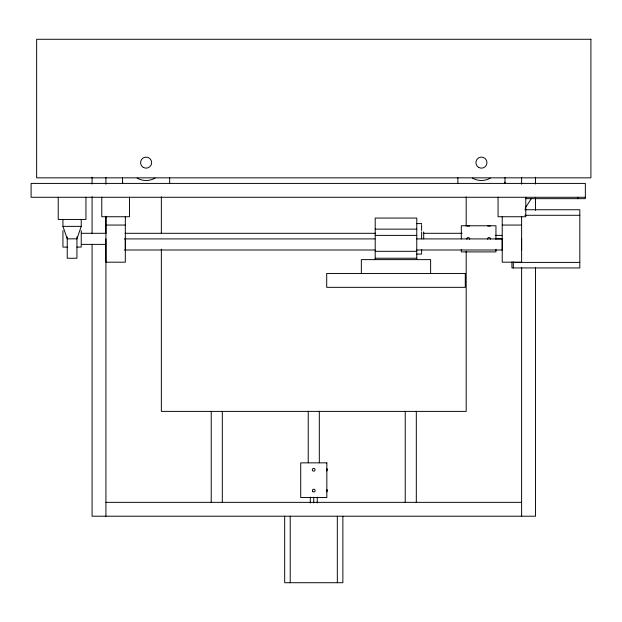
<?xml version="1.0" encoding="UTF-8"?>
<svg xmlns="http://www.w3.org/2000/svg" width="622" height="622" viewBox="0 0 622 622"><rect width="100%" height="100%" fill="white"/><g stroke="black" fill="none" stroke-linecap="round" stroke-linejoin="round"><path stroke-width="0.93" d="M105.927 216.744L105.927 262.189L125.325 262.189L125.325 216.744M502.218 216.744L502.218 262.189L521.617 262.189L521.617 216.744M81.233 219.442L81.233 226.369L76.934 238.84L67.238 238.84L62.939 226.369L62.939 219.442M525.139 208.16L531.32 198.659M585.356 197.275L31.1 197.275L31.1 183.412L585.356 183.412L585.356 198.659L525.629 198.659M524.875 209.746L579.813 209.746L579.813 267.942L511.922 267.942L511.922 261.878M524.875 215.282L579.813 215.282M416.771 223.601L421.623 223.601L421.623 224.122M105.927 225.055L125.325 225.055M502.218 225.055L521.617 225.055M62.939 226.369L81.233 226.369M375.206 229.145L416.771 229.145M81.396 233.297L105.678 233.297M125.1 233.297L375.68 233.297M423.271 233.297L462.123 233.297M375.206 235.38L416.771 235.38M495.244 235.38L501.931 235.38M495.244 238.84L501.931 238.84M124.377 238.91L374.957 238.91M416.724 238.91L502.195 238.91M81.396 244.384L105.678 244.384M67.238 247.105L62.939 247.105L62.939 230.575M76.934 247.082L81.233 247.082L81.233 230.599M124.377 249.997L374.957 249.997M416.724 249.997L502.195 249.997M375.206 251.311L416.771 251.311M416.771 254.087L421.623 254.087L421.623 253.566M375.206 258.239L416.771 258.239M513.306 262.398L579.813 262.398M105.927 502.351L521.617 502.351M466.904 239.291L466.858 238.926A1.384 1.384 0 0 1 468.42 237.55A1.384 1.384 0 0 1 469.579 239.283M577.737 197.275L577.737 198.659M535.472 177.247L535.472 184.042M535.472 197.64L535.472 210.267M535.472 267.569L535.472 516.213L92.072 516.213L92.072 244.259M525.777 197.205L525.777 216.744L498.059 216.744L498.059 197.205M521.617 177.418L521.617 184.213M521.617 238.91L521.617 249.997M521.617 267.623L521.617 516.213M513.306 261.878L513.306 267.942M504.986 177.612L504.986 183.412M502.218 238.91L502.218 249.803M495.952 238.98L495.952 225.77L461.314 225.77L461.314 238.949M495.952 249.368L495.952 251.91L461.314 251.91L461.314 249.368M466.189 196.84L466.189 225.965M466.189 251.21L466.189 411.391L161.347 411.391L161.347 249.267M457.878 177.612L457.878 183.412M430.626 273.486L430.626 259.623L361.343 259.623L361.343 273.486M423.699 231.913L423.699 238.84M421.623 225.008L421.623 230.505M421.623 231.913L421.623 238.84M421.623 249.562L421.623 252.672M416.771 259.623L416.771 218.058L375.206 218.058L375.206 259.623M416.312 411.313L416.312 502.615M405.225 411.313L405.225 502.615M342.87 516.213L342.87 582.721L284.674 582.721L284.674 516.213M337.326 516.213L337.326 582.721M319.311 411.228L319.311 462.698M317.236 497.196L317.236 502.926M313.768 497.196L313.768 502.926M310.308 497.196L310.308 502.926M308.232 411.228L308.232 462.698M290.217 516.213L290.217 582.721M222.318 411.313L222.318 502.615M211.231 411.313L211.231 502.615M169.666 177.612L169.666 183.412M161.347 196.84L161.347 233.732M129.477 197.205L129.477 216.744L101.767 216.744L101.767 197.205M125.325 238.91L125.325 249.803M122.55 177.612L122.55 183.412M105.927 177.418L105.927 184.213M105.927 216.223L105.927 233.678M105.927 238.91L105.927 516.213M92.072 177.247L92.072 184.042M92.072 196.669L92.072 233.577M85.945 197.275L85.945 219.442L58.227 219.442L58.227 197.275M76.934 236.92L76.934 258.239L67.238 258.239L67.238 236.92M155.049 178.11A17.875 17.875 0 0 1 137.174 178.11M490.369 178.11A17.875 17.875 0 0 1 472.495 178.11M487.687 239.221A1.384 1.384 0 0 1 489.024 237.48A1.384 1.384 0 0 1 490.369 239.213M122.417 183.552A2.768 2.768 0 0 1 122.783 182.168M504.761 182.168A2.768 2.768 0 0 1 505.126 183.552M326.807 490.222C326.83 495.065 326.838 487.026 326.807 490.222M326.807 469.439C326.83 474.267 326.838 466.243 326.807 469.439M313.682 468.405L313.325 468.452A1.384 1.384 0 0 0 312.625 470.683A1.384 1.384 0 0 0 314.942 470.372A1.384 1.384 0 0 0 313.682 468.405M466.904 225.786L469.626 225.794L466.904 225.786M487.687 225.786L490.408 225.786L487.687 225.786M590.9 39.279L36.644 39.279L36.644 177.845L590.9 177.845L590.9 39.279M465.272 273.486L326.705 273.486L326.705 287.341L465.272 287.341L465.272 273.486M326.838 462.861L300.706 462.861L300.706 497.507L326.838 497.507L326.838 462.861M143.34 167.427A5.544 5.544 0 0 0 151.651 162.63A5.544 5.544 0 0 0 143.34 157.832A5.544 5.544 0 0 0 143.34 167.427M478.66 167.427A5.544 5.544 0 0 0 486.979 162.63A5.544 5.544 0 0 0 478.66 157.832A5.544 5.544 0 0 0 478.66 167.427M312.773 491.559A1.384 1.384 0 0 0 315.09 490.929A1.384 1.384 0 0 0 313.387 489.242A1.384 1.384 0 0 0 312.773 491.559"/></g></svg>
